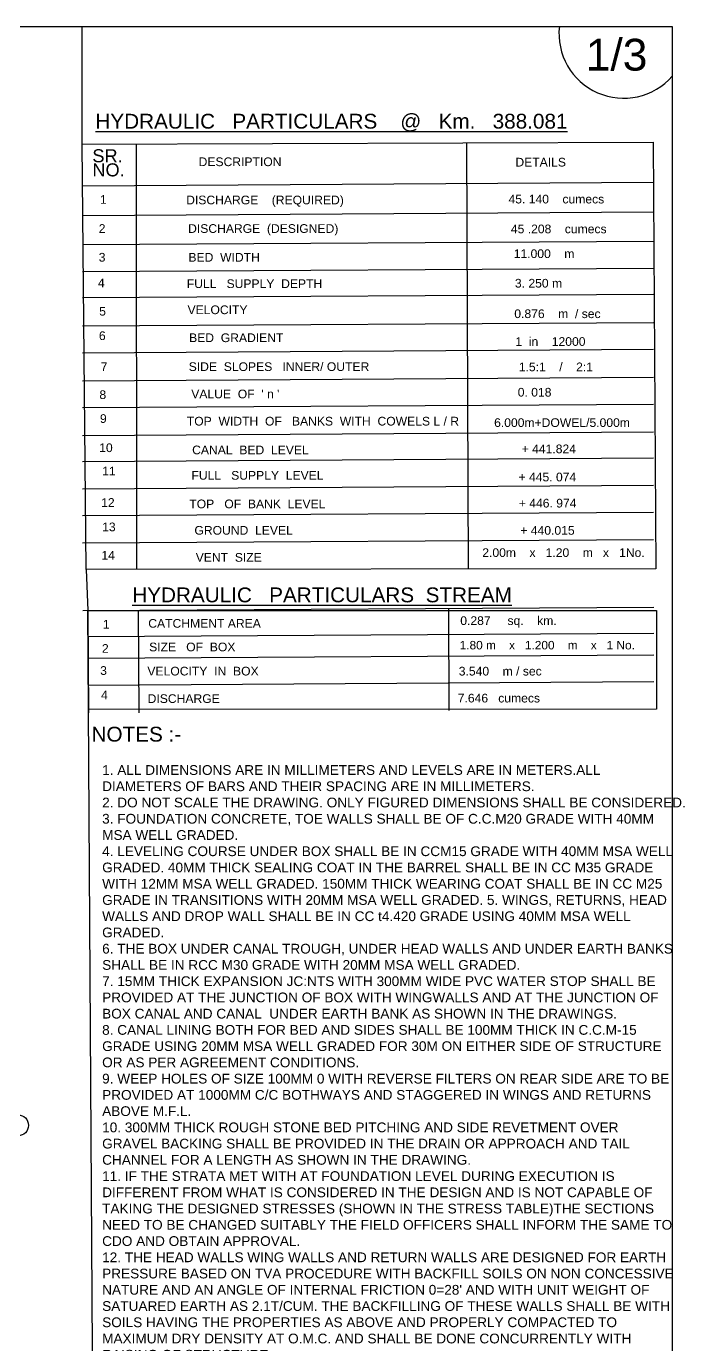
# Model space of a CAD drawing. Header units: millimetres. Extents: x 1075 to 9218, y 2166 to 6936.
# Drawn here: x 7656 to 9218, y 3824 to 6936 of the extents above; entities that cross this region are included whole.
import ezdxf

# ---------------------------------------------------------------- set-up
doc = ezdxf.new("R2010")
doc.units = ezdxf.units.MM
doc.header["$MEASUREMENT"] = 0
doc.layers.add('DIMENSIONS', color=7, linetype='Continuous')
doc.layers.add('TEXT', color=7, linetype='Continuous')
doc.styles.get("Standard").update_dxf_attribs({"font": 'arial.ttf', "height": 16})

msp = doc.modelspace()

# ---------------------------------------------------------------- linework, layer by layer
at = {"layer": 'DIMENSIONS', "color": 0}
msp.add_lwpolyline([(9181.6, 2166.3), (1075.5, 2166.3), (1075.5, 6936.1), (9181.6, 6936.1)], close=True, dxfattribs=at)
for points in [[(7788.5, 6657.8), (7788.5, 6936.1)], [(7788.5, 6657.8), (9136.3, 6662.9), (9142.5, 5655.3), (7797.6, 5654.3), (7788.5, 6657.8)], [(8700.6, 5655), (8696.8, 6661.2)], [(7915.8, 6658.3), (7916.6, 5654.4)], [(7789.4, 6560), (9136.9, 6568.3)], [(7789.4, 6490), (9136.9, 6498.3)], [(7789.4, 6421), (9136.9, 6429.3)], [(7789.4, 6357.2), (9136.9, 6365.4)], [(7789.4, 6296), (9136.9, 6304.3)], [(7789.4, 6229.1), (9136.9, 6237.4)], [(7789.4, 6165.5), (9136.9, 6173.8)], [(7789.4, 6099.7), (9136.9, 6108)], [(7789.4, 6036.1), (9136.9, 6044.4)], [(7789.4, 5970.5), (9136.9, 5978.7)], [(7789.4, 5909.1), (9136.9, 5917.4)], [(7789.4, 5844.6), (9136.9, 5852.8)], [(7789.4, 5781.2), (9136.9, 5789.4)], [(7789.4, 5716.6), (9136.9, 5724.9)], [(7797.6, 5654.3), (7801.5, 5557.3)], [(7789.9, 5557.2), (9138.3, 5565.5)], [(7801.5, 5557.2), (7803, 5315.9)], [(7920.7, 5557.2), (7922.2, 5315.9)], [(8653, 5561.4), (8653.8, 5321)], [(7801.9, 5495.5), (9138.3, 5503.7)], [(7802.2, 5444.7), (9138.3, 5452.9)], [(7802.6, 5381.3), (9138.3, 5389.4)], [(7815.4, 3308.4), (7803.3, 5323.2)]]:
    msp.add_lwpolyline(points, dxfattribs=at)
msp.add_circle((7636.7, 4342), 24.7, dxfattribs=at)
msp.add_arc((9066.7, 6919.2), 152.7, 173.636, 318.8188, dxfattribs=at)
at = {"layer": 'TEXT', "color": 0}
msp.add_lwpolyline([(7801.5, 5557.3), (9144.5, 5557.2), (9144.5, 5324.2), (7803.3, 5323.2)], close=True, dxfattribs=at)

# ---------------------------------------------------------------- texts
for s, height, p in [('1/3', 75, (8977.2, 6831.7)), ('%%UHYDRAULIC   PARTICULARS    @   Km.   388.081', 35, (7819.5, 6694.7)), ('SR.', 30.75, (7812.3, 6615.3)), ('NO.', 30.75, (7812.3, 6582)), ('DESCRIPTION ', 20.498, (8063.2, 6606.2)), ('DETAILS', 20.5, (8811.2, 6605.3)), ('1', 20.5, (7830.2, 6517.2)), ('DISCHARGE    (REQUIRED)', 20.498, (8033.8, 6516)), ('45. 140    cumecs', 20.498, (8794.9, 6518.1)), ('2', 20.5, (7827.3, 6448.6)), ('DISCHARGE  (DESIGNED)', 20.498, (8038.4, 6448.6)), ('45 .208    cumecs', 20.498, (8800.5, 6447.7)), ('3', 20.5, (7827.3, 6380.8)), ('BED  WIDTH', 20.5, (8039.1, 6380.7)), ('11.000    m', 20.498, (8807.2, 6389.2)), ('4', 20.5, (7825.5, 6320.4)), ('FULL   SUPPLY  DEPTH', 20.498, (8035.3, 6318.4)), ('3. 250 m', 20.5, (8810, 6319.5)), ('5', 20.5, (7828.4, 6253.4)), ('VELOCITY', 20.5, (8037, 6256.8)), ('0.876    m  / sec', 20.498, (8808.6, 6247.5)), ('6', 20.5, (7827.8, 6195.7)), ('BED  GRADIENT', 20.498, (8040.7, 6190.8)), ('1  in    12000', 20.498, (8811.1, 6181.9)), ('7', 20.5, (7831.9, 6122.3)), ('SIDE  SLOPES   INNER/ OUTER', 20.498, (8039.8, 6122.6)), ('1.5:1    /    2:1', 20.498, (8819.2, 6122)), ('8', 20.5, (7829, 6056.4)), ("VALUE  OF  ' n '", 20.498, (8045.8, 6058.1)), ('0. 018', 20.5, (8816.7, 6062.2)), ('9', 20.5, (7830.2, 6000)), ('TOP  WIDTH  OF   BANKS  WITH  COWELS L / R', 20.498, (8035.4, 5993.9)), ('6.000m+DOWEL/5.000m', 20.498, (8760.9, 5990.5)), ('10', 20.5, (7828.4, 5931.2)), ('CANAL  BED  LEVEL', 20.498, (8047.9, 5926)), ('+ 441.824', 20.5, (8826, 5928.5)), ('11', 20.5, (7835.4, 5876.1)), ('FULL   SUPPLY  LEVEL', 20.498, (8046.2, 5866)), ('+ 445. 074', 20.5, (8818.6, 5862.1)), ('12', 20.5, (7833.1, 5801.9)), ('TOP   OF  BANK  LEVEL', 20.498, (8041.2, 5798.6)), ('+ 446. 974', 20.5, (8819.2, 5800.4)), ('13', 20.5, (7835.4, 5744.3)), ('GROUND  LEVEL', 20.498, (8053.3, 5736.3)), ('+ 440.015', 20.5, (8822.9, 5736.1)), ('14', 20.5, (7833.6, 5677.3)), ('2.00m    x   1.20    m   x   1No.', 20.498, (8733, 5683.6)), ('VENT  SIZE', 20.5, (8056.4, 5672.4)), ('%%UHYDRAULIC   PARTICULARS  STREAM', 35, (7906.5, 5576.6)), ('0.287     sq.    km.', 20.513, (8681, 5523.1)), ('1', 20.5, (7837, 5514.5)), ('CATCHMENT AREA', 20.513, (7944.3, 5516.6)), ('2', 20.5, (7834.9, 5457.4)), ('SIZE   OF  BOX', 20.513, (7946.3, 5460.9)), (' 1.80 m    x   1.200    m    x   1 No.   ', 20.038, (8671.8, 5465.4)), ('3', 20.5, (7830.7, 5405.3)), ('VELOCITY  IN  BOX', 20.513, (7942.2, 5403.9)), ('3.540    m / sec', 20.513, (8677.4, 5403.8)), ('4', 20.5, (7832.8, 5347.5)), ('DISCHARGE', 20.51, (7942.8, 5339)), ('7.646   cumecs', 20.513, (8675, 5340.2)), ('NOTES :-', 35, (7810.3, 5247.8))]:
    msp.add_text(s, height=height, dxfattribs=at).set_placement(p)
at = {"layer": 'TEXT', "color": 0, "insert": (7835.4, 5192.2), "char_height": 23, "width": 1352.256, "attachment_point": 1}
msp.add_mtext("1. ALL DIMENSIONS ARE IN MILLIMETERS AND LEVELS ARE IN METERS.ALL DIAMETERS OF BARS AND THEIR SPACING ARE IN MILLIMETERS. \\P2. DO NOT SCALE THE DRAWING. ONLY FIGURED DIMENSIONS SHALL BE CONSIDERED. \\P3. FOUNDATION CONCRETE, TOE WALLS SHALL BE OF C.C.M20 GRADE WITH 40MM MSA WELL GRADED. \\P4. LEVELING COURSE UNDER BOX SHALL BE IN CCM15 GRADE WITH 40MM MSA WELL GRADED. 40MM THICK SEALING COAT IN THE BARREL SHALL BE IN CC M35 GRADE WITH 12MM MSA WELL GRADED. 150MM THICK WEARING COAT SHALL BE IN CC M25 GRADE IN TRANSITIONS WITH 20MM MSA WELL GRADED. 5. WINGS, RETURNS, HEAD WALLS AND DROP WALL SHALL BE IN CC t4.420 GRADE USING 40MM MSA WELL GRADED. \\P6. THE BOX UNDER CANAL TROUGH, UNDER HEAD WALLS AND UNDER EARTH BANKS SHALL BE IN RCC M30 GRADE WITH 20MM MSA WELL GRADED. \\P7. 15MM THICK EXPANSION JC:NTS WITH 300MM WIDE PVC WATER STOP SHALL BE PROVIDED AT THE JUNCTION OF BOX WITH WINGWALLS AND AT THE JUNCTION OF BOX CANAL AND CANAL  UNDER EARTH BANK AS SHOWN IN THE DRAWINGS. \\P8. CANAL LINING BOTH FOR BED AND SIDES SHALL BE 100MM THICK IN C.C.M-15 GRADE USING 20MM MSA WELL GRADED FOR 30M ON EITHER SIDE OF STRUCTURE OR AS PER AGREEMENT CONDITIONS. \\P9. WEEP HOLES OF SIZE 100MM 0 WITH REVERSE FILTERS ON REAR SIDE ARE TO BE PROVIDED AT 1000MM C/C BOTHWAYS AND STAGGERED IN WINGS AND RETURNS ABOVE M.F.L. \\P10. 300MM THICK ROUGH STONE BED PITCHING AND SIDE REVETMENT OVER GRAVEL BACKING SHALL BE PROVIDED IN THE DRAIN OR APPROACH AND TAIL CHANNEL FOR A LENGTH AS SHOWN IN THE DRAWING. \\P11. IF THE STRATA MET WITH AT FOUNDATION LEVEL DURING EXECUTION IS DIFFERENT FROM WHAT IS CONSIDERED IN THE DESIGN AND IS NOT CAPABLE OF TAKING THE DESIGNED STRESSES (SHOWN IN THE STRESS TABLE)THE SECTIONS NEED TO BE CHANGED SUITABLY THE FIELD OFFICERS SHALL INFORM THE SAME TO CDO AND OBTAIN APPROVAL. \\P12. THE HEAD WALLS WING WALLS AND RETURN WALLS ARE DESIGNED FOR EARTH PRESSURE BASED ON TVA PROCEDURE WITH BACKFILL SOILS ON NON CONCESSIVE NATURE AND AN ANGLE OF INTERNAL FRICTION 0=28' AND WITH UNIT WEIGHT OF SATUARED EARTH AS 2.1T/CUM. THE BACKFILLING OF THESE WALLS SHALL BE WITH SOILS HAVING THE PROPERTIES AS ABOVE AND PROPERLY COMPACTED TO MAXIMUM DRY DENSITY AT O.M.C. AND SHALL BE DONE CONCURRENTLY WITH RAISING OF STRUCTURE. \\P13. A TAIL CHANNEL WITH A BD WIDTH OF 11.70M SIDE SLOPES 1.5:1 AND HAVING A BED FALL 0 1 IN 5000 SHALL BE FORMED FOR A SUITABLE LENGTH TO MEET THE REQUIRED LEVEL OF VAGU COURSE. \\P14. THE U/S AND D/S CUTOFF WALLS SHALL BE IN C C.M20 GRADE USING 40MM M.S.A. WELL GRADED. THESE CUTOFF WALLS SHALL BE EXTENDED UPTO THE END OF RETURN WALLS. \\P15. THE COURSE OF DRAIN ON U/S AND D/S SHALL BE THE CANAL PERPENDICULARLY. . ", dxfattribs=at)

doc.saveas('drawing.dxf')
